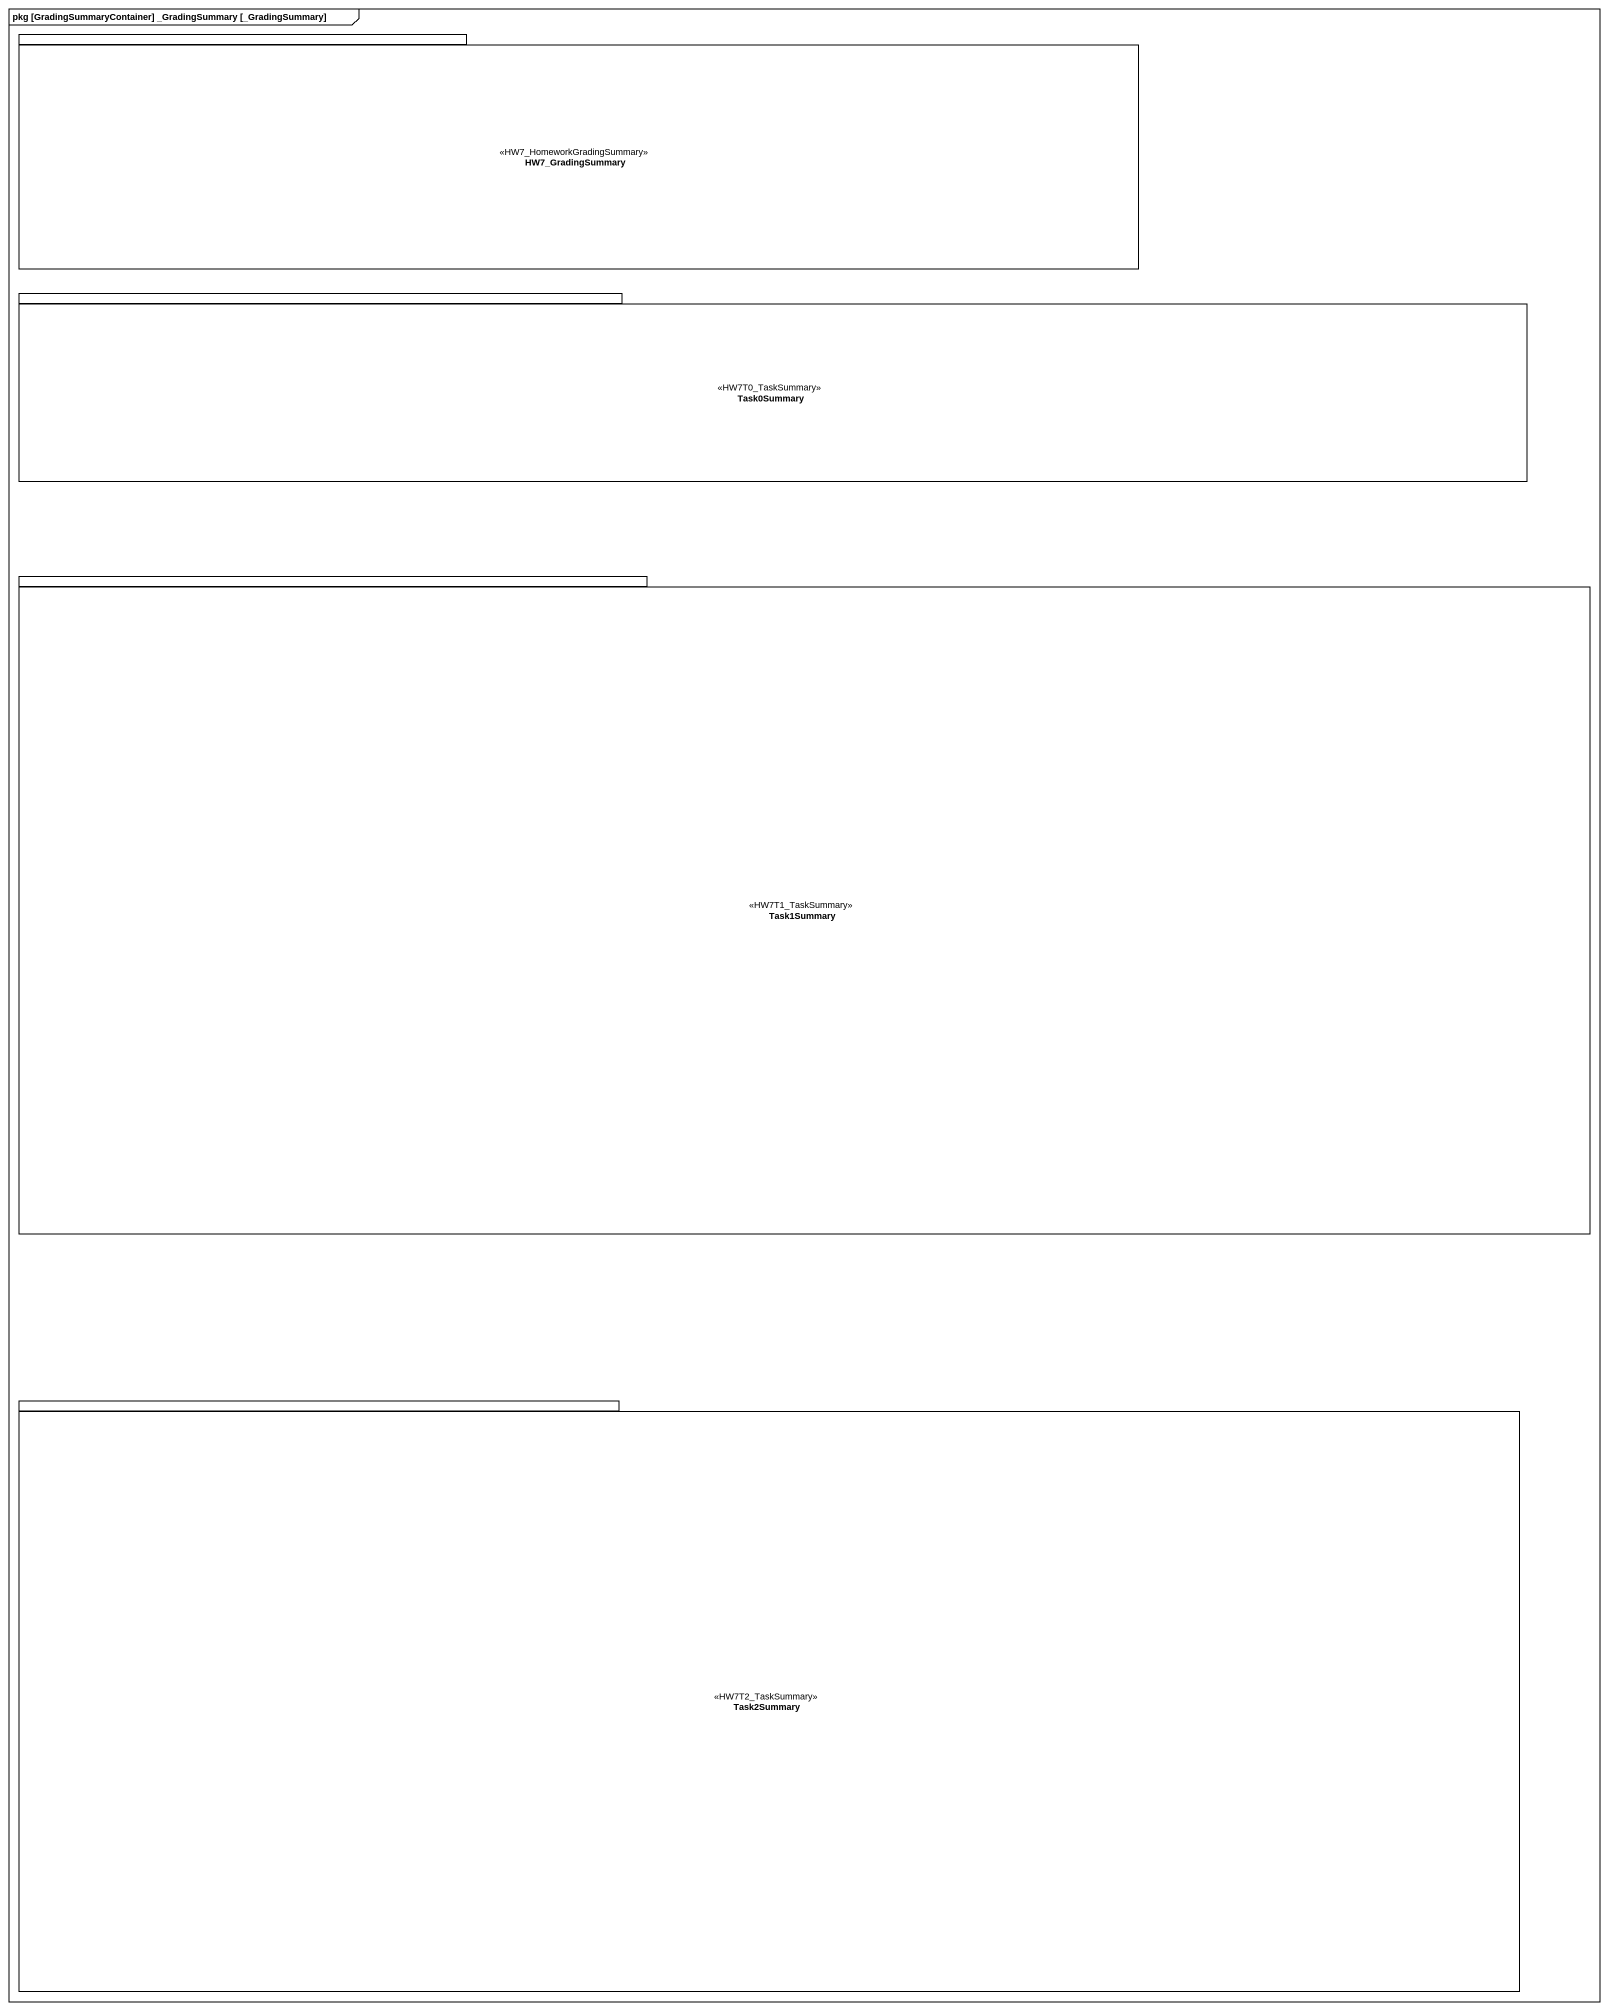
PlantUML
@startuml
mainframe pkg [GradingSummaryContainer] _GradingSummary [_GradingSummary]
package HW7_GradingSummary <<HW7_HomeworkGradingSummary>> {
}
package Task0Summary <<HW7T0_TaskSummary>> {
}
package Task1Summary <<HW7T1_TaskSummary>> {
}
package Task2Summary <<HW7T2_TaskSummary>> {
}
@enduml
